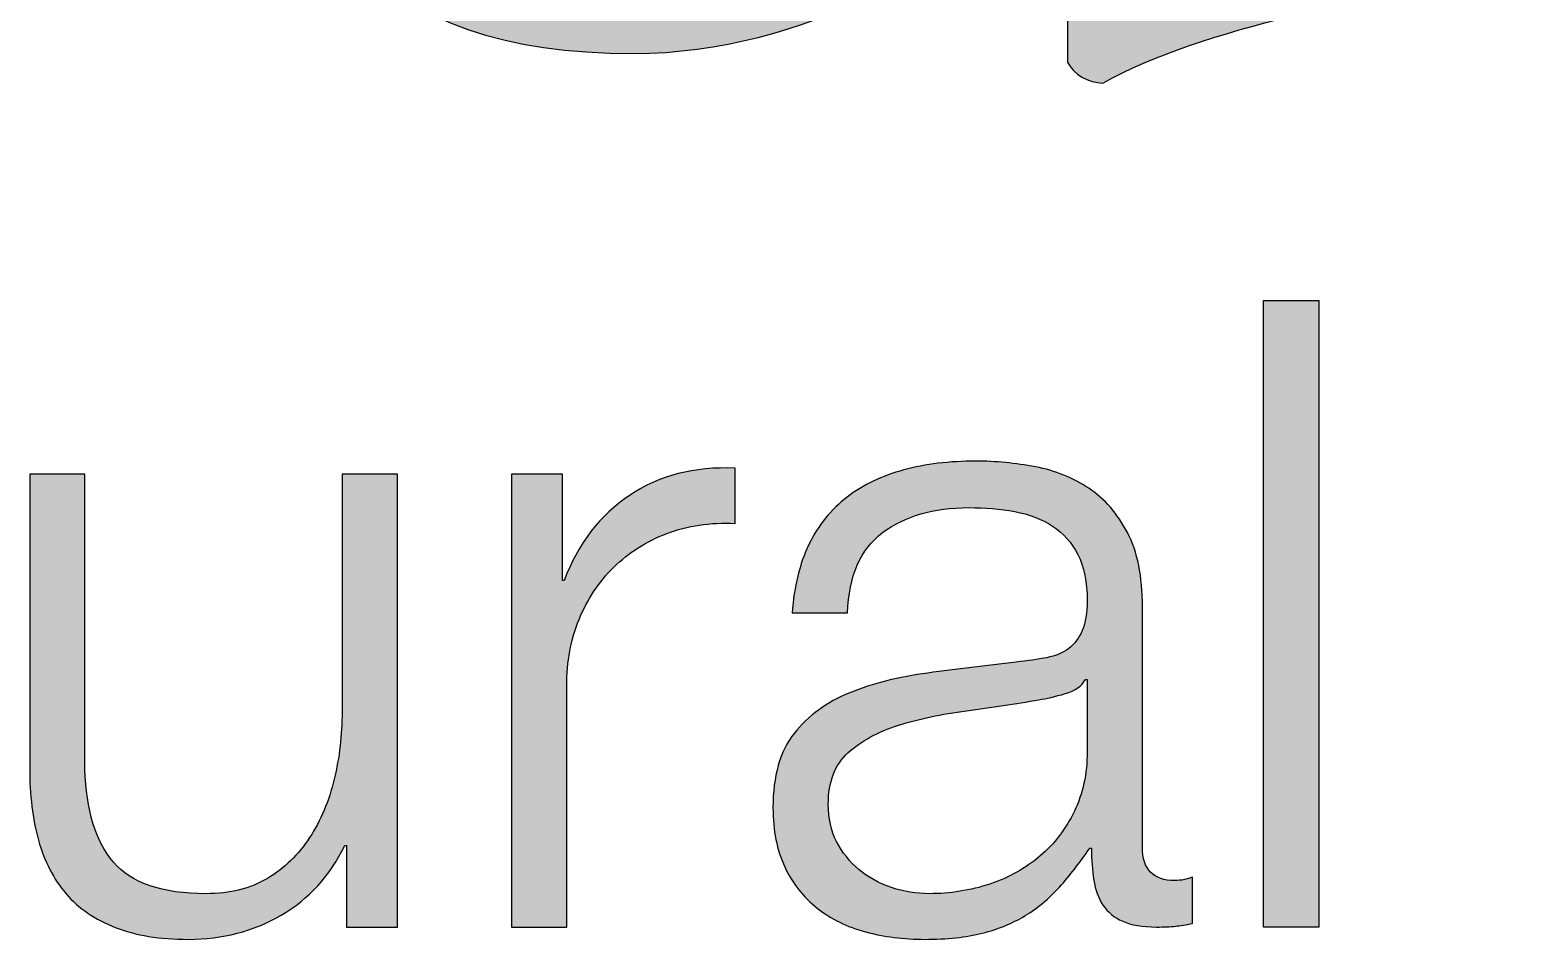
# Paper-space layout 'A0mask (portrait)' of a CAD drawing. Extents: x 0 to 810, y 0 to 1153.
# Drawn here: x 670.98 to 680.47, y 80.3 to 86.11 of the extents above; entities that cross this region are included whole.
import ezdxf
from ezdxf.enums import TextEntityAlignment as Align

# ---------------------------------------------------------------- set-up
doc = ezdxf.new("R2010")
doc.units = 0
doc.layers.get('0').update_dxf_attribs({"linetype": 'CONTINUOUS'})
doc.layers.get('Defpoints').update_dxf_attribs({"linetype": 'CONTINUOUS'})
doc.layers.add('JPP_Mask', color=7, linetype='CONTINUOUS')
doc.styles.add('JPP', font='arial.ttf')

# ---------------------------------------------------------------- blocks, each defined once
blk = doc.blocks.new('A0mask (portrait)')
at = {"true_color": 0x0081c6}
h = blk.add_hatch(color=142, dxfattribs=at)
edge = h.paths.add_edge_path()
edge.add_spline(control_points=[(673.9523, 89.0032), (673.9523, 89.0032), (673.9523, 89.7917), (673.9523, 90.5802)], knot_values=[27.5, 27.5, 27.5, 27.5, 28, 28, 28, 28], degree=3, periodic=0)
edge.add_spline(control_points=[(673.9523, 90.5802), (673.9523, 91.3688), (673.9523, 92.1573), (673.9523, 92.1573), (673.9523, 93.083), (673.9714, 93.4793), (674.0091, 93.8006)], knot_values=[26, 26, 26, 26, 26.5, 26.5, 26.5, 27.5, 27.5, 27.5, 27.5], degree=3, periodic=0)
edge.add_spline(control_points=[(674.0091, 93.8006), (673.9903, 93.8756), (673.9335, 93.9138), (673.8203, 93.9331)], knot_values=[25, 25, 25, 25, 26, 26, 26, 26], degree=3, periodic=0)
edge.add_spline(control_points=[(673.8203, 93.9331), (673.4044, 93.7815), (672.6682, 93.6116), (671.799, 93.5925)], knot_values=[24, 24, 24, 24, 25, 25, 25, 25], degree=3, periodic=0)
edge.add_spline(control_points=[(671.799, 93.5925), (671.667, 93.5361), (671.6479, 93.2712), (671.7615, 93.1771)], knot_values=[23, 23, 23, 23, 24, 24, 24, 24], degree=3, periodic=0)
edge.add_spline(control_points=[(671.7615, 93.1771), (671.7615, 93.1771), (671.988, 93.083), (671.988, 93.083), (672.5548, 92.8371), (672.5548, 92.6674), (672.5548, 91.4774)], knot_values=[21, 21, 21, 21, 22, 22, 22, 23, 23, 23, 23], degree=3, periodic=0)
edge.add_spline(control_points=[(672.5548, 91.4774), (672.5548, 91.4774), (672.5548, 88.3233), (672.5548, 88.3233), (672.5548, 86.7937), (673.1782, 85.9627), (674.8397, 85.9627)], knot_values=[19, 19, 19, 19, 20, 20, 20, 21, 21, 21, 21], degree=3, periodic=0)
edge.add_spline(control_points=[(674.8397, 85.9627), (675.9547, 85.9627), (676.8793, 86.5864), (677.4463, 86.9448)], knot_values=[18, 18, 18, 18, 19, 19, 19, 19], degree=3, periodic=0)
edge.add_spline(control_points=[(677.4463, 86.9448), (677.5597, 86.9448), (677.616, 86.8502), (677.616, 86.6805)], knot_values=[17, 17, 17, 17, 18, 18, 18, 18], degree=3, periodic=0)
edge.add_spline(control_points=[(677.616, 86.6805), (677.616, 86.6805), (677.616, 85.906), (677.616, 85.906), (677.6544, 85.8309), (677.7485, 85.7735), (677.843, 85.7735)], knot_values=[15, 15, 15, 15, 16, 16, 16, 17, 17, 17, 17], degree=3, periodic=0)
edge.add_spline(control_points=[(677.843, 85.7735), (678.4848, 86.1331), (679.5803, 86.3214), (680.3169, 86.4725)], knot_values=[14, 14, 14, 14, 15, 15, 15, 15], degree=3, periodic=0)
edge.add_spline(control_points=[(680.3169, 86.4725), (680.468, 86.548), (680.449, 86.9257), (680.3361, 87.0204)], knot_values=[13, 13, 13, 13, 14, 14, 14, 14], degree=3, periodic=0)
edge.add_spline(control_points=[(680.3361, 87.0204), (680.0715, 86.9639), (679.8259, 86.9257), (679.5993, 86.9257)], knot_values=[12, 12, 12, 12, 13, 13, 13, 13], degree=3, periodic=0)
edge.add_spline(control_points=[(679.5993, 86.9257), (679.0705, 86.9257), (679.014, 87.4922), (679.014, 88.9846)], knot_values=[11, 11, 11, 11, 12, 12, 12, 12], degree=3, periodic=0)
edge.add_spline(control_points=[(679.014, 88.9846), (679.014, 88.9846), (679.014, 92.1573), (679.014, 92.1573), (679.014, 92.8563), (679.0328, 93.4409), (679.0705, 93.8006)], knot_values=[9, 9, 9, 9, 10, 10, 10, 11, 11, 11, 11], degree=3, periodic=0)
edge.add_spline(control_points=[(679.0705, 93.8006), (679.0515, 93.8756), (678.9947, 93.9138), (678.9003, 93.9331)], knot_values=[8, 8, 8, 8, 9, 9, 9, 9], degree=3, periodic=0)
edge.add_spline(control_points=[(678.9003, 93.9331), (678.4848, 93.7441), (677.4463, 93.6116), (676.6903, 93.5925)], knot_values=[7, 7, 7, 7, 8, 8, 8, 8], degree=3, periodic=0)
edge.add_spline(control_points=[(676.6903, 93.5925), (676.5396, 93.5175), (676.5396, 93.2527), (676.6721, 93.1771)], knot_values=[6, 6, 6, 6, 7, 7, 7, 7], degree=3, periodic=0)
edge.add_spline(control_points=[(676.6721, 93.1771), (676.6721, 93.1771), (676.9173, 93.083), (676.9173, 93.083), (677.4842, 92.8563), (677.616, 92.8185), (677.616, 91.5907)], knot_values=[4, 4, 4, 4, 5, 5, 5, 6, 6, 6, 6], degree=3, periodic=0)
edge.add_spline(control_points=[(677.616, 91.5907), (677.616, 91.5907), (677.616, 88.4934), (677.616, 88.4934), (677.616, 87.9078), (677.4842, 87.6248), (677.2386, 87.3981)], knot_values=[2, 2, 2, 2, 3, 3, 3, 4, 4, 4, 4], degree=3, periodic=0)
edge.add_spline(control_points=[(677.2386, 87.3981), (676.8232, 87.039), (676.219, 86.8316), (675.7089, 86.8316)], knot_values=[1, 1, 1, 1, 2, 2, 2, 2], degree=3, periodic=0)
edge.add_spline(control_points=[(675.7089, 86.8316), (674.2735, 86.8316), (673.9523, 87.7008), (673.9523, 89.0032)], knot_values=[0, 0, 0, 0, 1, 1, 1, 1], degree=3, periodic=0)
at = {"true_color": 0x004a91}
blk.add_hatch(color=154, dxfattribs=at).paths.add_polyline_path([(679.2239, 84.3817), (678.8702, 84.3817), (678.8702, 80.3739), (679.2239, 80.3739)])
h = blk.add_hatch(color=154, dxfattribs=at)
edge = h.paths.add_edge_path()
edge.add_spline(control_points=[(678.0957, 80.8845), (678.0957, 80.8845), (678.0957, 82.4227), (678.0957, 82.4227), (678.0957, 82.6171), (678.0636, 82.7753), (678.0002, 82.8971)], knot_values=[6, 6, 6, 6, 7, 7, 7, 8, 8, 8, 8], degree=3, periodic=0)
edge.add_spline(control_points=[(678.0002, 82.8971), (677.9364, 83.0185), (677.8542, 83.113), (677.7533, 83.1805)], knot_values=[5, 5, 5, 5, 6, 6, 6, 6], degree=3, periodic=0)
edge.add_spline(control_points=[(677.7533, 83.1805), (677.6523, 83.2477), (677.538, 83.2937), (677.4108, 83.318), (677.2836, 83.3422), (677.1564, 83.3545), (677.0292, 83.3545)], knot_values=[3, 3, 3, 3, 4, 4, 4, 5, 5, 5, 5], degree=3, periodic=0)
edge.add_spline(control_points=[(677.0292, 83.3545), (676.8607, 83.3545), (676.7072, 83.3357), (676.5687, 83.2982)], knot_values=[2, 2, 2, 2, 3, 3, 3, 3], degree=3, periodic=0)
edge.add_spline(control_points=[(676.5687, 83.2982), (676.4303, 83.261), (676.3095, 83.203), (676.2069, 83.1242)], knot_values=[1, 1, 1, 1, 2, 2, 2, 2], degree=3, periodic=0)
edge.add_spline(control_points=[(676.2069, 83.1242), (676.1039, 83.0458), (676.0224, 82.9448), (675.9627, 82.8214)], knot_values=[0, 0, 0, 0, 1, 1, 1, 1], degree=3, periodic=0)
edge.add_spline(control_points=[(675.9627, 82.8214), (675.9026, 82.6976), (675.8672, 82.5519), (675.8559, 82.3834)], knot_values=[41, 41, 41, 41, 42, 42, 42, 42], degree=3, periodic=0)
edge.add_spline(control_points=[(675.8559, 82.3834), (675.8559, 82.3834), (676.2096, 82.3834), (676.2096, 82.3834), (676.2171, 82.6191), (676.2918, 82.7903), (676.434, 82.8971)], knot_values=[39, 39, 39, 39, 40, 40, 40, 41, 41, 41, 41], degree=3, periodic=0)
edge.add_spline(control_points=[(676.434, 82.8971), (676.5762, 83.0035), (676.7597, 83.057), (676.9842, 83.057)], knot_values=[38, 38, 38, 38, 39, 39, 39, 39], degree=3, periodic=0)
edge.add_spline(control_points=[(676.9842, 83.057), (677.0889, 83.057), (677.1871, 83.0485), (677.2788, 83.0318)], knot_values=[37, 37, 37, 37, 38, 38, 38, 38], degree=3, periodic=0)
edge.add_spline(control_points=[(677.2788, 83.0318), (677.3706, 83.0148), (677.4511, 82.9841), (677.5203, 82.939), (677.5895, 82.894), (677.6438, 82.8333), (677.683, 82.7566), (677.7222, 82.6798), (677.742, 82.5816), (677.742, 82.4619)], knot_values=[34, 34, 34, 34, 35, 35, 35, 36, 36, 36, 37, 37, 37, 37], degree=3, periodic=0)
edge.add_spline(control_points=[(677.742, 82.4619), (677.742, 82.3834), (677.7318, 82.3197), (677.711, 82.2712)], knot_values=[33, 33, 33, 33, 34, 34, 34, 34], degree=3, periodic=0)
edge.add_spline(control_points=[(677.711, 82.2712), (677.6905, 82.2225), (677.6615, 82.1843), (677.624, 82.156)], knot_values=[32, 32, 32, 32, 33, 33, 33, 33], degree=3, periodic=0)
edge.add_spline(control_points=[(677.624, 82.156), (677.5868, 82.128), (677.5398, 82.1082), (677.4838, 82.0969)], knot_values=[31, 31, 31, 31, 32, 32, 32, 32], degree=3, periodic=0)
edge.add_spline(control_points=[(677.4838, 82.0969), (677.4275, 82.086), (677.3621, 82.0765), (677.2874, 82.069)], knot_values=[30, 30, 30, 30, 31, 31, 31, 31], degree=3, periodic=0)
edge.add_spline(control_points=[(677.2874, 82.069), (677.0964, 82.0465), (676.9084, 82.0233), (676.7232, 81.9987)], knot_values=[29, 29, 29, 29, 30, 30, 30, 30], degree=3, periodic=0)
edge.add_spline(control_points=[(676.7232, 81.9987), (676.538, 81.9745), (676.3713, 81.9322), (676.2236, 81.8725)], knot_values=[28, 28, 28, 28, 29, 29, 29, 29], degree=3, periodic=0)
edge.add_spline(control_points=[(676.2236, 81.8725), (676.0756, 81.8125), (675.9569, 81.7255), (675.8672, 81.6116)], knot_values=[27, 27, 27, 27, 28, 28, 28, 28], degree=3, periodic=0)
edge.add_spline(control_points=[(675.8672, 81.6116), (675.7775, 81.4974), (675.7325, 81.3394), (675.7325, 81.1372)], knot_values=[26, 26, 26, 26, 27, 27, 27, 27], degree=3, periodic=0)
edge.add_spline(control_points=[(675.7325, 81.1372), (675.7325, 80.9912), (675.7577, 80.865), (675.8082, 80.7583), (675.8586, 80.6515), (675.9279, 80.5639), (676.0159, 80.4946)], knot_values=[24, 24, 24, 24, 25, 25, 25, 26, 26, 26, 26], degree=3, periodic=0)
edge.add_spline(control_points=[(676.0159, 80.4946), (676.1039, 80.425), (676.2069, 80.3746), (676.3245, 80.3429)], knot_values=[23, 23, 23, 23, 24, 24, 24, 24], degree=3, periodic=0)
edge.add_spline(control_points=[(676.3245, 80.3429), (676.4425, 80.3111), (676.5687, 80.2951), (676.7035, 80.2951)], knot_values=[22, 22, 22, 22, 23, 23, 23, 23], degree=3, periodic=0)
edge.add_spline(control_points=[(676.7035, 80.2951), (676.8457, 80.2951), (676.9681, 80.3084), (677.0711, 80.3347)], knot_values=[21, 21, 21, 21, 22, 22, 22, 22], degree=3, periodic=0)
edge.add_spline(control_points=[(677.0711, 80.3347), (677.1741, 80.3606), (677.2659, 80.3981), (677.3464, 80.4469)], knot_values=[20, 20, 20, 20, 21, 21, 21, 21], degree=3, periodic=0)
edge.add_spline(control_points=[(677.3464, 80.4469), (677.4265, 80.4953), (677.4995, 80.5564), (677.5653, 80.6293)], knot_values=[19, 19, 19, 19, 20, 20, 20, 20], degree=3, periodic=0)
edge.add_spline(control_points=[(677.5653, 80.6293), (677.6305, 80.7023), (677.6953, 80.7856), (677.7587, 80.879)], knot_values=[18, 18, 18, 18, 19, 19, 19, 19], degree=3, periodic=0)
edge.add_spline(control_points=[(677.7587, 80.879), (677.7587, 80.879), (677.77, 80.879), (677.77, 80.879)], knot_values=[17.00001, 17.00001, 17.00001, 17.00001, 18, 18, 18, 18], degree=3, periodic=0)
edge.add_spline(control_points=[(677.77, 80.879), (677.77, 80.804), (677.7747, 80.7358), (677.784, 80.674)], knot_values=[16, 16, 16, 16, 17, 17, 17, 17], degree=3, periodic=0)
edge.add_spline(control_points=[(677.784, 80.674), (677.7935, 80.6123), (677.8129, 80.5591), (677.843, 80.5141)], knot_values=[15, 15, 15, 15, 16, 16, 16, 16], degree=3, periodic=0)
edge.add_spline(control_points=[(677.843, 80.5141), (677.873, 80.4694), (677.9149, 80.4346), (677.9695, 80.4104)], knot_values=[14, 14, 14, 14, 15, 15, 15, 15], degree=3, periodic=0)
edge.add_spline(control_points=[(677.9695, 80.4104), (678.0234, 80.3858), (678.0957, 80.3739), (678.1854, 80.3739)], knot_values=[13, 13, 13, 13, 14, 14, 14, 14], degree=3, periodic=0)
edge.add_spline(control_points=[(678.1854, 80.3739), (678.2342, 80.3739), (678.2744, 80.3756), (678.3061, 80.3793), (678.3378, 80.3831), (678.3743, 80.3886), (678.4156, 80.3964)], knot_values=[11, 11, 11, 11, 12, 12, 12, 13, 13, 13, 13], degree=3, periodic=0)
edge.add_spline(control_points=[(678.4156, 80.3964), (678.4156, 80.3964), (678.4156, 80.6938), (678.4156, 80.6938), (678.3818, 80.6788), (678.3443, 80.6713), (678.3034, 80.6713)], knot_values=[9, 9, 9, 9, 10, 10, 10, 11, 11, 11, 11], degree=3, periodic=0)
edge.add_spline(control_points=[(678.3034, 80.6713), (678.1649, 80.6713), (678.0957, 80.7422), (678.0957, 80.8845)], knot_values=[8, 8, 8, 8, 9, 9, 9, 9], degree=3, periodic=0)
edge = h.paths.add_edge_path(flags=16)
edge.add_spline(control_points=[(677.7307, 81.9568), (677.7308, 81.9568), (677.742, 81.9568), (677.742, 81.9568), (677.742, 81.9568), (677.742, 81.4963), (677.742, 81.4963), (677.742, 81.3541), (677.7147, 81.2269), (677.6605, 81.1147), (677.6063, 81.0025), (677.5333, 80.907), (677.4415, 80.8285)], knot_values=[12, 12, 12, 12, 12.99998, 12.99998, 12.99998, 13.99998, 13.99998, 13.99998, 14.99998, 14.99998, 14.99998, 15.99998, 15.99998, 15.99998, 15.99998], degree=3, periodic=0)
edge.add_spline(control_points=[(677.4415, 80.8285), (677.3498, 80.7497), (677.2423, 80.6901), (677.1189, 80.6488), (676.9954, 80.6075), (676.8662, 80.5871), (676.7314, 80.5871)], knot_values=[10, 10, 10, 10, 11, 11, 11, 12, 12, 12, 12], degree=3, periodic=0)
edge.add_spline(control_points=[(676.7314, 80.5871), (676.6492, 80.5871), (676.5687, 80.6), (676.4903, 80.6263)], knot_values=[9, 9, 9, 9, 10, 10, 10, 10], degree=3, periodic=0)
edge.add_spline(control_points=[(676.4903, 80.6263), (676.4115, 80.6525), (676.3423, 80.6911), (676.2826, 80.7416)], knot_values=[8, 8, 8, 8, 9, 9, 9, 9], degree=3, periodic=0)
edge.add_spline(control_points=[(676.2826, 80.7416), (676.2226, 80.792), (676.1748, 80.8517), (676.1393, 80.921), (676.1039, 80.9902), (676.0861, 81.07), (676.0861, 81.1597)], knot_values=[6, 6, 6, 6, 7, 7, 7, 8, 8, 8, 8], degree=3, periodic=0)
edge.add_spline(control_points=[(676.0861, 81.1597), (676.0861, 81.3019), (676.1281, 81.4114), (676.2123, 81.4881)], knot_values=[5, 5, 5, 5, 6, 6, 6, 6], degree=3, periodic=0)
edge.add_spline(control_points=[(676.2123, 81.4881), (676.2966, 81.5645), (676.404, 81.6235), (676.535, 81.6648), (676.6659, 81.7061), (676.8109, 81.7368), (676.9702, 81.7576)], knot_values=[3, 3, 3, 3, 4, 4, 4, 5, 5, 5, 5], degree=3, periodic=0)
edge.add_spline(control_points=[(676.9702, 81.7576), (677.1291, 81.7781), (677.2836, 81.8016), (677.4333, 81.8275)], knot_values=[2, 2, 2, 2, 3, 3, 3, 3], degree=3, periodic=0)
edge.add_spline(control_points=[(677.4333, 81.8275), (677.4818, 81.835), (677.538, 81.8483), (677.6015, 81.8671)], knot_values=[1, 1, 1, 1, 2, 2, 2, 2], degree=3, periodic=0)
edge.add_spline(control_points=[(677.6015, 81.8671), (677.6653, 81.8855), (677.7082, 81.9155), (677.7307, 81.9568)], knot_values=[0, 0, 0, 0, 1, 1, 1, 1], degree=3, periodic=0)
h = blk.add_hatch(color=154, dxfattribs=at)
edge = h.paths.add_edge_path()
edge.add_spline(control_points=[(671.3318, 81.3841), (671.3318, 81.3841), (671.3318, 83.2702), (671.3318, 83.2702), (671.3318, 83.2702), (671.2434, 83.2702), (671.1549, 83.2702)], knot_values=[9.5, 9.5, 9.5, 9.5, 10.5, 10.5, 10.5, 11, 11, 11, 11], degree=3, periodic=0)
edge.add_spline(control_points=[(671.1549, 83.2702), (671.0665, 83.2702), (670.9781, 83.2702), (670.9781, 83.2702), (670.9781, 83.2702), (670.9781, 82.8001), (670.9781, 82.3301)], knot_values=[8.5, 8.5, 8.5, 8.5, 9, 9, 9, 9.5, 9.5, 9.5, 9.5], degree=3, periodic=0)
edge.add_spline(control_points=[(670.9781, 82.3301), (670.9781, 81.86), (670.9781, 81.3899), (670.9781, 81.3899), (670.9781, 81.2177), (670.9968, 81.0642), (671.0342, 80.9295), (671.0716, 80.7948), (671.1306, 80.6805), (671.211, 80.5871)], knot_values=[6, 6, 6, 6, 6.5, 6.5, 6.5, 7.5, 7.5, 7.5, 8.5, 8.5, 8.5, 8.5], degree=3, periodic=0)
edge.add_spline(control_points=[(671.211, 80.5871), (671.2914, 80.4936), (671.3963, 80.4216), (671.5254, 80.3712)], knot_values=[5, 5, 5, 5, 6, 6, 6, 6], degree=3, periodic=0)
edge.add_spline(control_points=[(671.5254, 80.3712), (671.6545, 80.3203), (671.8107, 80.2951), (671.9941, 80.2951)], knot_values=[4, 4, 4, 4, 5, 5, 5, 5], degree=3, periodic=0)
edge.add_spline(control_points=[(671.9941, 80.2951), (672.2111, 80.2951), (672.4085, 80.3466), (672.5863, 80.4496)], knot_values=[3, 3, 3, 3, 4, 4, 4, 4], degree=3, periodic=0)
edge.add_spline(control_points=[(672.5863, 80.4496), (672.764, 80.5526), (672.8997, 80.7013), (672.9933, 80.8957)], knot_values=[2, 2, 2, 2, 3, 3, 3, 3], degree=3, periodic=0)
edge.add_spline(control_points=[(672.9933, 80.8957), (672.9933, 80.8957), (673.0045, 80.8957), (673.0045, 80.8957)], knot_values=[1.00001, 1.00001, 1.00001, 1.00001, 2, 2, 2, 2], degree=3, periodic=0)
edge.add_spline(control_points=[(673.0045, 80.8957), (673.0045, 80.8957), (673.0045, 80.7653), (673.0045, 80.6348)], knot_values=[0.5, 0.5, 0.5, 0.5, 1, 1, 1, 1], degree=3, periodic=0)
edge.add_spline(control_points=[(673.0045, 80.6348), (673.0045, 80.5043), (673.0045, 80.3739), (673.0045, 80.3739), (673.0045, 80.3739), (673.0249, 80.3739), (673.0554, 80.3739)], knot_values=[20.749965, 20.749965, 20.749965, 20.749965, 21.249965, 21.249965, 21.249965, 21.5, 21.5, 21.5, 21.5], degree=3, periodic=0)
edge.add_spline(control_points=[(673.0554, 80.3739), (673.0859, 80.3739), (673.1266, 80.3739), (673.1673, 80.3739)], knot_values=[20.49997, 20.49997, 20.49997, 20.49997, 20.749965, 20.749965, 20.749965, 20.749965], degree=3, periodic=0)
edge.add_spline(control_points=[(673.1673, 80.3739), (673.1877, 80.3739), (673.208, 80.3739), (673.2271, 80.3739)], knot_values=[20.374972, 20.374972, 20.374972, 20.374972, 20.49997, 20.49997, 20.49997, 20.49997], degree=3, periodic=0)
edge.add_spline(control_points=[(673.2271, 80.3739), (673.2462, 80.3739), (673.264, 80.3739), (673.2792, 80.3739)], knot_values=[20.249975, 20.249975, 20.249975, 20.249975, 20.374972, 20.374972, 20.374972, 20.374972], degree=3, periodic=0)
edge.add_spline(control_points=[(673.2792, 80.3739), (673.2868, 80.3739), (673.2938, 80.3739), (673.3, 80.3739)], knot_values=[20.187476, 20.187476, 20.187476, 20.187476, 20.249975, 20.249975, 20.249975, 20.249975], degree=3, periodic=0)
edge.add_spline(control_points=[(673.3, 80.3739), (673.3062, 80.3739), (673.3116, 80.3739), (673.3161, 80.3739)], knot_values=[20.124977, 20.124977, 20.124977, 20.124977, 20.187476, 20.187476, 20.187476, 20.187476], degree=3, periodic=0)
edge.add_spline(control_points=[(673.322, 80.3739), (673.3238, 80.3739), (673.3252, 80.3739), (673.3264, 80.3739)], knot_values=[20.062479, 20.062479, 20.062479, 20.062479, 20.093728, 20.093728, 20.093728, 20.093728], degree=3, periodic=0)
edge.add_spline(control_points=[(673.3301, 80.3739), (673.3301, 80.3739), (673.3301, 80.3739), (673.3301, 80.3739), (673.3301, 80.3739), (673.3301, 80.3739), (673.3301, 80.3739)], knot_values=[19.99998, 19.99998, 19.99998, 19.99998, 20.001425, 20.001425, 20.001425, 20.001445, 20.001445, 20.001445, 20.001445], degree=3, periodic=0)
edge.add_spline(control_points=[(673.3301, 80.3739), (673.3301, 80.3739), (673.3301, 81.098), (673.3301, 81.8221)], knot_values=[19.49999, 19.49999, 19.49999, 19.49999, 19.99998, 19.99998, 19.99998, 19.99998], degree=3, periodic=0)
edge.add_spline(control_points=[(673.3301, 81.8221), (673.3301, 82.5462), (673.3301, 83.2702), (673.3301, 83.2702), (673.3301, 83.2702), (673.3301, 83.2702), (673.3301, 83.2702)], knot_values=[18.999023, 18.999023, 18.999023, 18.999023, 19.499013, 19.499013, 19.499013, 19.49999, 19.49999, 19.49999, 19.49999], degree=3, periodic=0)
edge.add_spline(control_points=[(673.3261, 83.2702), (673.3248, 83.2702), (673.3232, 83.2702), (673.3213, 83.2702)], knot_values=[18.906252, 18.906252, 18.906252, 18.906252, 18.937501, 18.937501, 18.937501, 18.937501], degree=3, periodic=0)
edge.add_spline(control_points=[(673.3149, 83.2702), (673.3101, 83.2702), (673.3042, 83.2702), (673.2974, 83.2702)], knot_values=[18.812504, 18.812504, 18.812504, 18.812504, 18.875002, 18.875002, 18.875002, 18.875002], degree=3, periodic=0)
edge.add_spline(control_points=[(673.2974, 83.2702), (673.2907, 83.2702), (673.2831, 83.2702), (673.2748, 83.2702)], knot_values=[18.750005, 18.750005, 18.750005, 18.750005, 18.812504, 18.812504, 18.812504, 18.812504], degree=3, periodic=0)
edge.add_spline(control_points=[(673.2748, 83.2702), (673.2583, 83.2702), (673.2389, 83.2702), (673.2182, 83.2702)], knot_values=[18.625007, 18.625007, 18.625007, 18.625007, 18.750005, 18.750005, 18.750005, 18.750005], degree=3, periodic=0)
edge.add_spline(control_points=[(673.2182, 83.2702), (673.1975, 83.2702), (673.1754, 83.2702), (673.1533, 83.2702)], knot_values=[18.50001, 18.50001, 18.50001, 18.50001, 18.625007, 18.625007, 18.625007, 18.625007], degree=3, periodic=0)
edge.add_spline(control_points=[(673.1533, 83.2702), (673.1091, 83.2702), (673.0649, 83.2702), (673.0317, 83.2702)], knot_values=[18.250015, 18.250015, 18.250015, 18.250015, 18.50001, 18.50001, 18.50001, 18.50001], degree=3, periodic=0)
edge.add_spline(control_points=[(673.0317, 83.2702), (672.9986, 83.2702), (672.9765, 83.2702), (672.9765, 83.2702), (672.9765, 83.2702), (672.9765, 83.2702), (672.9765, 83.2702)], knot_values=[17.999532, 17.999532, 17.999532, 17.999532, 18.249547, 18.249547, 18.249547, 18.250015, 18.250015, 18.250015, 18.250015], degree=3, periodic=0)
edge.add_spline(control_points=[(672.9765, 83.2659), (672.9765, 83.2644), (672.9765, 83.2626), (672.9765, 83.2605)], knot_values=[17.953146, 17.953146, 17.953146, 17.953146, 17.968771, 17.968771, 17.968771, 17.968771], degree=3, periodic=0)
edge.add_spline(control_points=[(672.9765, 83.2605), (672.9765, 83.2584), (672.9765, 83.2559), (672.9765, 83.2531)], knot_values=[17.937521, 17.937521, 17.937521, 17.937521, 17.953146, 17.953146, 17.953146, 17.953146], degree=3, periodic=0)
edge.add_spline(control_points=[(672.9765, 83.2531), (672.9765, 83.2476), (672.9765, 83.2407), (672.9765, 83.2326)], knot_values=[17.906272, 17.906272, 17.906272, 17.906272, 17.937521, 17.937521, 17.937521, 17.937521], degree=3, periodic=0)
edge.add_spline(control_points=[(672.9765, 83.2326), (672.9765, 83.2245), (672.9765, 83.2153), (672.9765, 83.2049)], knot_values=[17.875022, 17.875022, 17.875022, 17.875022, 17.906272, 17.906272, 17.906272, 17.906272], degree=3, periodic=0)
edge.add_spline(control_points=[(672.9765, 83.2049), (672.9765, 83.1841), (672.9765, 83.1588), (672.9765, 83.1299)], knot_values=[17.812524, 17.812524, 17.812524, 17.812524, 17.875022, 17.875022, 17.875022, 17.875022], degree=3, periodic=0)
edge.add_spline(control_points=[(672.9765, 83.1299), (672.9765, 83.1009), (672.9765, 83.0682), (672.9765, 83.0326)], knot_values=[17.750025, 17.750025, 17.750025, 17.750025, 17.812524, 17.812524, 17.812524, 17.812524], degree=3, periodic=0)
edge.add_spline(control_points=[(672.9765, 83.0326), (672.9765, 82.9613), (672.9765, 82.8781), (672.9765, 82.789)], knot_values=[17.625028, 17.625028, 17.625028, 17.625028, 17.750025, 17.750025, 17.750025, 17.750025], degree=3, periodic=0)
edge.add_spline(control_points=[(672.9765, 82.789), (672.9765, 82.6998), (672.9765, 82.6048), (672.9765, 82.5097)], knot_values=[17.50003, 17.50003, 17.50003, 17.50003, 17.625028, 17.625028, 17.625028, 17.625028], degree=3, periodic=0)
edge.add_spline(control_points=[(672.9765, 82.5097), (672.9765, 82.3196), (672.9765, 82.1294), (672.9765, 81.9868)], knot_values=[17.250035, 17.250035, 17.250035, 17.250035, 17.50003, 17.50003, 17.50003, 17.50003], degree=3, periodic=0)
edge.add_spline(control_points=[(672.9765, 81.9868), (672.9765, 81.8442), (672.9765, 81.7491), (672.9765, 81.7491), (672.9765, 81.6031), (672.9596, 81.4598), (672.9259, 81.3197), (672.8922, 81.1795), (672.8398, 81.055), (672.7688, 80.9462)], knot_values=[15, 15, 15, 15, 15.250035, 15.250035, 15.250035, 16.250035, 16.250035, 16.250035, 17.250035, 17.250035, 17.250035, 17.250035], degree=3, periodic=0)
edge.add_spline(control_points=[(672.7688, 80.9462), (672.6977, 80.8377), (672.6078, 80.7508), (672.4993, 80.6853)], knot_values=[14, 14, 14, 14, 15, 15, 15, 15], degree=3, periodic=0)
edge.add_spline(control_points=[(672.4993, 80.6853), (672.3907, 80.6198), (672.2598, 80.5871), (672.1064, 80.5871)], knot_values=[13, 13, 13, 13, 14, 14, 14, 14], degree=3, periodic=0)
edge.add_spline(control_points=[(672.1064, 80.5871), (671.8257, 80.5871), (671.6282, 80.6546), (671.5142, 80.7893)], knot_values=[12, 12, 12, 12, 13, 13, 13, 13], degree=3, periodic=0)
edge.add_spline(control_points=[(671.5142, 80.7893), (671.4, 80.924), (671.3392, 81.1222), (671.3318, 81.3841)], knot_values=[11, 11, 11, 11, 12, 12, 12, 12], degree=3, periodic=0)
h = blk.add_hatch(color=154, dxfattribs=at)
edge = h.paths.add_edge_path()
edge.add_spline(control_points=[(674.492, 82.3411), (674.5444, 82.4704), (674.6183, 82.5816), (674.7137, 82.6754)], knot_values=[7, 7, 7, 7, 8, 8, 8, 8], degree=3, periodic=0)
edge.add_spline(control_points=[(674.7137, 82.6754), (674.8092, 82.7688), (674.9223, 82.8408), (675.0533, 82.8913), (675.1843, 82.9418), (675.3303, 82.9633), (675.4913, 82.9561)], knot_values=[5, 5, 5, 5, 6, 6, 6, 7, 7, 7, 7], degree=3, periodic=0)
edge.add_spline(control_points=[(675.4913, 82.9561), (675.4913, 82.9561), (675.4913, 83.3094), (675.4913, 83.3094), (675.2292, 83.3207), (675.0037, 83.2627), (674.8147, 83.1355), (674.6258, 83.0083), (674.4864, 82.8268), (674.3966, 82.5912)], knot_values=[2, 2, 2, 2, 3, 3, 3, 4, 4, 4, 5, 5, 5, 5], degree=3, periodic=0)
edge.add_spline(control_points=[(674.3966, 82.5912), (674.3966, 82.5912), (674.3853, 82.5912), (674.3853, 82.5912)], knot_values=[1.00001, 1.00001, 1.00001, 1.00001, 2, 2, 2, 2], degree=3, periodic=0)
edge.add_spline(control_points=[(674.3853, 82.5912), (674.3853, 82.5912), (674.3853, 82.7609), (674.3853, 82.9307)], knot_values=[0.5, 0.5, 0.5, 0.5, 1, 1, 1, 1], degree=3, periodic=0)
edge.add_spline(control_points=[(674.3853, 82.9307), (674.3853, 83.1004), (674.3853, 83.2702), (674.3853, 83.2702), (674.3853, 83.2702), (674.365, 83.2702), (674.3345, 83.2702)], knot_values=[12.749965, 12.749965, 12.749965, 12.749965, 13.249965, 13.249965, 13.249965, 13.5, 13.5, 13.5, 13.5], degree=3, periodic=0)
edge.add_spline(control_points=[(674.3345, 83.2702), (674.3039, 83.2702), (674.2632, 83.2702), (674.2225, 83.2702)], knot_values=[12.49997, 12.49997, 12.49997, 12.49997, 12.749965, 12.749965, 12.749965, 12.749965], degree=3, periodic=0)
edge.add_spline(control_points=[(674.2225, 83.2702), (674.2022, 83.2702), (674.1819, 83.2702), (674.1628, 83.2702)], knot_values=[12.374973, 12.374973, 12.374973, 12.374973, 12.49997, 12.49997, 12.49997, 12.49997], degree=3, periodic=0)
edge.add_spline(control_points=[(674.1628, 83.2702), (674.1437, 83.2702), (674.1259, 83.2702), (674.1106, 83.2702)], knot_values=[12.249975, 12.249975, 12.249975, 12.249975, 12.374973, 12.374973, 12.374973, 12.374973], degree=3, periodic=0)
edge.add_spline(control_points=[(674.1106, 83.2702), (674.103, 83.2702), (674.096, 83.2702), (674.0898, 83.2702)], knot_values=[12.187476, 12.187476, 12.187476, 12.187476, 12.249975, 12.249975, 12.249975, 12.249975], degree=3, periodic=0)
edge.add_spline(control_points=[(674.0898, 83.2702), (674.0836, 83.2702), (674.0782, 83.2702), (674.0738, 83.2702)], knot_values=[12.124977, 12.124977, 12.124977, 12.124977, 12.187476, 12.187476, 12.187476, 12.187476], degree=3, periodic=0)
edge.add_spline(control_points=[(674.0678, 83.2702), (674.0661, 83.2702), (674.0646, 83.2702), (674.0634, 83.2702)], knot_values=[12.062479, 12.062479, 12.062479, 12.062479, 12.093728, 12.093728, 12.093728, 12.093728], degree=3, periodic=0)
edge.add_spline(control_points=[(674.0598, 83.2702), (674.0598, 83.2702), (674.0598, 83.2702), (674.0598, 83.2702), (674.0598, 83.2702), (674.0598, 83.2702), (674.0598, 83.2702)], knot_values=[11.99998, 11.99998, 11.99998, 11.99998, 12.001425, 12.001425, 12.001425, 12.001445, 12.001445, 12.001445, 12.001445], degree=3, periodic=0)
edge.add_spline(control_points=[(674.0598, 83.2702), (674.0598, 83.2702), (674.0598, 82.5461), (674.0598, 81.822)], knot_values=[11.49999, 11.49999, 11.49999, 11.49999, 11.99998, 11.99998, 11.99998, 11.99998], degree=3, periodic=0)
edge.add_spline(control_points=[(674.0598, 81.822), (674.0598, 81.0979), (674.0598, 80.3739), (674.0598, 80.3739), (674.0598, 80.3739), (674.0598, 80.3739), (674.0598, 80.3739)], knot_values=[10.999023, 10.999023, 10.999023, 10.999023, 11.499013, 11.499013, 11.499013, 11.49999, 11.49999, 11.49999, 11.49999], degree=3, periodic=0)
edge.add_spline(control_points=[(674.0638, 80.3739), (674.0651, 80.3739), (674.0666, 80.3739), (674.0685, 80.3739)], knot_values=[10.906252, 10.906252, 10.906252, 10.906252, 10.937501, 10.937501, 10.937501, 10.937501], degree=3, periodic=0)
edge.add_spline(control_points=[(674.075, 80.3739), (674.0798, 80.3739), (674.0857, 80.3739), (674.0924, 80.3739)], knot_values=[10.812504, 10.812504, 10.812504, 10.812504, 10.875002, 10.875002, 10.875002, 10.875002], degree=3, periodic=0)
edge.add_spline(control_points=[(674.0924, 80.3739), (674.0991, 80.3739), (674.1067, 80.3739), (674.115, 80.3739)], knot_values=[10.750005, 10.750005, 10.750005, 10.750005, 10.812504, 10.812504, 10.812504, 10.812504], degree=3, periodic=0)
edge.add_spline(control_points=[(674.115, 80.3739), (674.1316, 80.3739), (674.1509, 80.3739), (674.1717, 80.3739)], knot_values=[10.625008, 10.625008, 10.625008, 10.625008, 10.750005, 10.750005, 10.750005, 10.750005], degree=3, periodic=0)
edge.add_spline(control_points=[(674.1717, 80.3739), (674.1924, 80.3739), (674.2145, 80.3739), (674.2366, 80.3739)], knot_values=[10.50001, 10.50001, 10.50001, 10.50001, 10.625008, 10.625008, 10.625008, 10.625008], degree=3, periodic=0)
edge.add_spline(control_points=[(674.2366, 80.3739), (674.2808, 80.3739), (674.325, 80.3739), (674.3581, 80.3739)], knot_values=[10.250015, 10.250015, 10.250015, 10.250015, 10.50001, 10.50001, 10.50001, 10.50001], degree=3, periodic=0)
edge.add_spline(control_points=[(674.3581, 80.3739), (674.3913, 80.3739), (674.4134, 80.3739), (674.4134, 80.3739), (674.4134, 80.3739), (674.4134, 80.3739), (674.4134, 80.3739)], knot_values=[9.999532, 9.999532, 9.999532, 9.999532, 10.249547, 10.249547, 10.249547, 10.250015, 10.250015, 10.250015, 10.250015], degree=3, periodic=0)
edge.add_spline(control_points=[(674.4134, 80.3783), (674.4134, 80.3798), (674.4134, 80.3816), (674.4134, 80.3837)], knot_values=[9.953146, 9.953146, 9.953146, 9.953146, 9.968771, 9.968771, 9.968771, 9.968771], degree=3, periodic=0)
edge.add_spline(control_points=[(674.4134, 80.3837), (674.4134, 80.3859), (674.4134, 80.3884), (674.4134, 80.3912)], knot_values=[9.937521, 9.937521, 9.937521, 9.937521, 9.953146, 9.953146, 9.953146, 9.953146], degree=3, periodic=0)
edge.add_spline(control_points=[(674.4134, 80.3912), (674.4134, 80.3969), (674.4134, 80.4038), (674.4134, 80.412)], knot_values=[9.906272, 9.906272, 9.906272, 9.906272, 9.937521, 9.937521, 9.937521, 9.937521], degree=3, periodic=0)
edge.add_spline(control_points=[(674.4134, 80.412), (674.4134, 80.4202), (674.4134, 80.4296), (674.4134, 80.4402)], knot_values=[9.875022, 9.875022, 9.875022, 9.875022, 9.906272, 9.906272, 9.906272, 9.906272], degree=3, periodic=0)
edge.add_spline(control_points=[(674.4134, 80.4402), (674.4134, 80.4613), (674.4134, 80.4869), (674.4134, 80.5163)], knot_values=[9.812524, 9.812524, 9.812524, 9.812524, 9.875022, 9.875022, 9.875022, 9.875022], degree=3, periodic=0)
edge.add_spline(control_points=[(674.4134, 80.5163), (674.4134, 80.5457), (674.4134, 80.5789), (674.4134, 80.615)], knot_values=[9.750025, 9.750025, 9.750025, 9.750025, 9.812524, 9.812524, 9.812524, 9.812524], degree=3, periodic=0)
edge.add_spline(control_points=[(674.4134, 80.615), (674.4134, 80.6874), (674.4134, 80.7718), (674.4134, 80.8623)], knot_values=[9.625027, 9.625027, 9.625027, 9.625027, 9.750025, 9.750025, 9.750025, 9.750025], degree=3, periodic=0)
edge.add_spline(control_points=[(674.4134, 80.8623), (674.4134, 80.9527), (674.4134, 81.0492), (674.4134, 81.1456)], knot_values=[9.50003, 9.50003, 9.50003, 9.50003, 9.625027, 9.625027, 9.625027, 9.625027], degree=3, periodic=0)
edge.add_spline(control_points=[(674.4134, 81.1456), (674.4134, 81.3386), (674.4134, 81.5316), (674.4134, 81.6763)], knot_values=[9.250035, 9.250035, 9.250035, 9.250035, 9.50003, 9.50003, 9.50003, 9.50003], degree=3, periodic=0)
edge.add_spline(control_points=[(674.4134, 81.6763), (674.4134, 81.821), (674.4134, 81.9175), (674.4134, 81.9175), (674.4134, 82.071), (674.4396, 82.2122), (674.492, 82.3411)], knot_values=[8, 8, 8, 8, 8.250035, 8.250035, 8.250035, 9.250035, 9.250035, 9.250035, 9.250035], degree=3, periodic=0)
at = {"layer": 'Defpoints', "color": 154, "true_color": 0x004a91}
blk.add_lwpolyline([(679.2239, 84.3817), (679.2239, 80.3739), (678.8702, 80.3739), (678.8702, 84.3817), (679.2239, 84.3817)], dxfattribs=at)
at = {"layer": 'Defpoints', "color": 142, "true_color": 0x0081c6}
blk.add_open_spline([(673.9523, 89.0032), (673.9523, 87.7008), (674.2735, 86.8316), (675.7089, 86.8316), (676.219, 86.8316), (676.8232, 87.039), (677.2386, 87.3981), (677.4842, 87.6248), (677.616, 87.9078), (677.616, 88.4934), (677.616, 88.4934), (677.616, 91.5907), (677.616, 91.5907), (677.616, 92.8185), (677.4842, 92.8563), (676.9173, 93.083), (676.9173, 93.083), (676.6721, 93.1771), (676.6721, 93.1771), (676.5396, 93.2527), (676.5396, 93.5175), (676.6903, 93.5925), (677.4463, 93.6116), (678.4848, 93.7441), (678.9003, 93.9331), (678.9947, 93.9138), (679.0515, 93.8756), (679.0705, 93.8006), (679.0328, 93.4409), (679.014, 92.8563), (679.014, 92.1573), (679.014, 92.1573), (679.014, 88.9846), (679.014, 88.9846), (679.014, 87.4922), (679.0705, 86.9257), (679.5993, 86.9257), (679.8259, 86.9257), (680.0715, 86.9639), (680.3361, 87.0204), (680.449, 86.9257), (680.468, 86.548), (680.3169, 86.4725), (679.5803, 86.3214), (678.4848, 86.1331), (677.843, 85.7735), (677.7485, 85.7735), (677.6544, 85.8309), (677.616, 85.906), (677.616, 85.906), (677.616, 86.6805), (677.616, 86.6805), (677.616, 86.8502), (677.5597, 86.9448), (677.4463, 86.9448), (676.8793, 86.5864), (675.9547, 85.9627), (674.8397, 85.9627), (673.1782, 85.9627), (672.5548, 86.7937), (672.5548, 88.3233), (672.5548, 88.3233), (672.5548, 91.4774), (672.5548, 91.4774), (672.5548, 92.6674), (672.5548, 92.8371), (671.988, 93.083), (671.988, 93.083), (671.7615, 93.1771), (671.7615, 93.1771), (671.6479, 93.2712), (671.667, 93.5361), (671.799, 93.5925), (672.6682, 93.6116), (673.4044, 93.7815), (673.8203, 93.9331), (673.9335, 93.9138), (673.9903, 93.8756), (674.0091, 93.8006), (673.9714, 93.4793), (673.9523, 93.083), (673.9523, 92.1573), (673.9523, 92.1573), (673.9523, 89.0032), (673.9523, 89.0032)], degree=3, knots=[0, 0, 0, 0, 1, 1, 1, 2, 2, 2, 3, 3, 3, 4, 4, 4, 5, 5, 5, 6, 6, 6, 7, 7, 7, 8, 8, 8, 9, 9, 9, 10, 10, 10, 11, 11, 11, 12, 12, 12, 13, 13, 13, 14, 14, 14, 15, 15, 15, 16, 16, 16, 17, 17, 17, 18, 18, 18, 19, 19, 19, 20, 20, 20, 21, 21, 21, 22, 22, 22, 23, 23, 23, 24, 24, 24, 25, 25, 25, 26, 26, 26, 27, 27, 27, 28, 28, 28, 28], dxfattribs=at)
at = {"layer": 'Defpoints', "color": 154, "true_color": 0x004a91}
for points, knots in [([(675.9627, 82.8214), (676.0224, 82.9448), (676.1039, 83.0458), (676.2069, 83.1242), (676.3095, 83.203), (676.4303, 83.261), (676.5687, 83.2982), (676.7072, 83.3357), (676.8607, 83.3545), (677.0292, 83.3545), (677.1564, 83.3545), (677.2836, 83.3422), (677.4108, 83.318), (677.538, 83.2937), (677.6523, 83.2477), (677.7533, 83.1805), (677.8542, 83.113), (677.9364, 83.0185), (678.0002, 82.8971), (678.0636, 82.7753), (678.0957, 82.6171), (678.0957, 82.4227), (678.0957, 82.4227), (678.0957, 80.8845), (678.0957, 80.8845), (678.0957, 80.7422), (678.1649, 80.6713), (678.3034, 80.6713), (678.3443, 80.6713), (678.3818, 80.6788), (678.4156, 80.6938), (678.4156, 80.6938), (678.4156, 80.3964), (678.4156, 80.3964), (678.3743, 80.3886), (678.3378, 80.3831), (678.3061, 80.3793), (678.2744, 80.3756), (678.2342, 80.3739), (678.1854, 80.3739), (678.0957, 80.3739), (678.0234, 80.3858), (677.9695, 80.4104), (677.9149, 80.4346), (677.873, 80.4694), (677.843, 80.5141), (677.8129, 80.5591), (677.7935, 80.6123), (677.784, 80.674), (677.7747, 80.7358), (677.77, 80.804), (677.77, 80.879), (677.77, 80.879), (677.7587, 80.879), (677.7587, 80.879), (677.6953, 80.7856), (677.6305, 80.7023), (677.5653, 80.6293), (677.4995, 80.5564), (677.4265, 80.4953), (677.3464, 80.4469), (677.2659, 80.3981), (677.1741, 80.3606), (677.0711, 80.3347), (676.9681, 80.3084), (676.8457, 80.2951), (676.7035, 80.2951), (676.5687, 80.2951), (676.4425, 80.3111), (676.3245, 80.3429), (676.2069, 80.3746), (676.1039, 80.425), (676.0159, 80.4946), (675.9279, 80.5639), (675.8586, 80.6515), (675.8082, 80.7583), (675.7577, 80.865), (675.7325, 80.9912), (675.7325, 81.1372), (675.7325, 81.3394), (675.7775, 81.4974), (675.8672, 81.6116), (675.9569, 81.7255), (676.0756, 81.8125), (676.2236, 81.8725), (676.3713, 81.9322), (676.538, 81.9745), (676.7232, 81.9987), (676.9084, 82.0233), (677.0964, 82.0465), (677.2874, 82.069), (677.3621, 82.0765), (677.4275, 82.086), (677.4838, 82.0969), (677.5398, 82.1082), (677.5868, 82.128), (677.624, 82.156), (677.6615, 82.1843), (677.6905, 82.2225), (677.711, 82.2712), (677.7318, 82.3197), (677.742, 82.3834), (677.742, 82.4619), (677.742, 82.5816), (677.7222, 82.6798), (677.683, 82.7566), (677.6438, 82.8333), (677.5895, 82.894), (677.5203, 82.939), (677.4511, 82.9841), (677.3706, 83.0148), (677.2788, 83.0318), (677.1871, 83.0485), (677.0889, 83.057), (676.9842, 83.057), (676.7597, 83.057), (676.5762, 83.0035), (676.434, 82.8971), (676.2918, 82.7903), (676.2171, 82.6191), (676.2096, 82.3834), (676.2096, 82.3834), (675.8559, 82.3834), (675.8559, 82.3834), (675.8672, 82.5519), (675.9026, 82.6976), (675.9627, 82.8214)], [0, 0, 0, 0, 1, 1, 1, 2, 2, 2, 3, 3, 3, 4, 4, 4, 5, 5, 5, 6, 6, 6, 7, 7, 7, 8, 8, 8, 9, 9, 9, 10, 10, 10, 11, 11, 11, 12, 12, 12, 13, 13, 13, 14, 14, 14, 15, 15, 15, 16, 16, 16, 17, 17, 17, 18, 18, 18, 19, 19, 19, 20, 20, 20, 21, 21, 21, 22, 22, 22, 23, 23, 23, 24, 24, 24, 25, 25, 25, 26, 26, 26, 27, 27, 27, 28, 28, 28, 29, 29, 29, 30, 30, 30, 31, 31, 31, 32, 32, 32, 33, 33, 33, 34, 34, 34, 35, 35, 35, 36, 36, 36, 37, 37, 37, 38, 38, 38, 39, 39, 39, 40, 40, 40, 41, 41, 41, 42, 42, 42, 42]), ([(673.0045, 80.3739), (673.0045, 80.3739), (673.0045, 80.8957), (673.0045, 80.8957), (673.0045, 80.8957), (672.9933, 80.8957), (672.9933, 80.8957), (672.8997, 80.7013), (672.764, 80.5526), (672.5863, 80.4496), (672.4085, 80.3466), (672.2111, 80.2951), (671.9941, 80.2951), (671.8107, 80.2951), (671.6545, 80.3203), (671.5254, 80.3712), (671.3963, 80.4216), (671.2914, 80.4936), (671.211, 80.5871), (671.1306, 80.6805), (671.0716, 80.7948), (671.0342, 80.9295), (670.9968, 81.0642), (670.9781, 81.2177), (670.9781, 81.3899), (670.9781, 81.3899), (670.9781, 83.2702), (670.9781, 83.2702), (670.9781, 83.2702), (671.3318, 83.2702), (671.3318, 83.2702), (671.3318, 83.2702), (671.3318, 81.3841), (671.3318, 81.3841), (671.3392, 81.1222), (671.4, 80.924), (671.5142, 80.7893), (671.6282, 80.6546), (671.8257, 80.5871), (672.1064, 80.5871), (672.2598, 80.5871), (672.3907, 80.6198), (672.4993, 80.6853), (672.6078, 80.7508), (672.6977, 80.8377), (672.7688, 80.9462), (672.8398, 81.055), (672.8922, 81.1795), (672.9259, 81.3197), (672.9596, 81.4598), (672.9765, 81.6031), (672.9765, 81.7491), (672.9765, 81.7491), (672.9765, 83.2702), (672.9765, 83.2702), (672.9765, 83.2702), (673.3301, 83.2702), (673.3301, 83.2702), (673.3301, 83.2702), (673.3301, 80.3739), (673.3301, 80.3739), (673.3301, 80.3739), (673.0045, 80.3739), (673.0045, 80.3739)], [0, 0, 0, 0, 1, 1, 1, 2, 2, 2, 3, 3, 3, 4, 4, 4, 5, 5, 5, 6, 6, 6, 7, 7, 7, 8, 8, 8, 9, 9, 9, 10, 10, 10, 11, 11, 11, 12, 12, 12, 13, 13, 13, 14, 14, 14, 15, 15, 15, 16, 16, 16, 17, 17, 17, 18, 18, 18, 19, 19, 19, 20, 20, 20, 21, 21, 21, 21]), ([(674.3853, 83.2702), (674.3853, 83.2702), (674.3853, 82.5912), (674.3853, 82.5912), (674.3853, 82.5912), (674.3966, 82.5912), (674.3966, 82.5912), (674.4864, 82.8268), (674.6258, 83.0083), (674.8147, 83.1355), (675.0037, 83.2627), (675.2292, 83.3207), (675.4913, 83.3094), (675.4913, 83.3094), (675.4913, 82.9561), (675.4913, 82.9561), (675.3303, 82.9633), (675.1843, 82.9418), (675.0533, 82.8913), (674.9223, 82.8408), (674.8092, 82.7688), (674.7137, 82.6754), (674.6183, 82.5816), (674.5444, 82.4704), (674.492, 82.3411), (674.4396, 82.2122), (674.4134, 82.071), (674.4134, 81.9175), (674.4134, 81.9175), (674.4134, 80.3739), (674.4134, 80.3739), (674.4134, 80.3739), (674.0598, 80.3739), (674.0598, 80.3739), (674.0598, 80.3739), (674.0598, 83.2702), (674.0598, 83.2702), (674.0598, 83.2702), (674.3853, 83.2702), (674.3853, 83.2702)], [0, 0, 0, 0, 1, 1, 1, 2, 2, 2, 3, 3, 3, 4, 4, 4, 5, 5, 5, 6, 6, 6, 7, 7, 7, 8, 8, 8, 9, 9, 9, 10, 10, 10, 11, 11, 11, 12, 12, 12, 13, 13, 13, 13]), ([(677.7307, 81.9568), (677.7082, 81.9155), (677.6653, 81.8855), (677.6015, 81.8671), (677.538, 81.8483), (677.4818, 81.835), (677.4333, 81.8275), (677.2836, 81.8016), (677.1291, 81.7781), (676.9702, 81.7576), (676.8109, 81.7368), (676.6659, 81.7061), (676.535, 81.6648), (676.404, 81.6235), (676.2966, 81.5645), (676.2123, 81.4881), (676.1281, 81.4114), (676.0861, 81.3019), (676.0861, 81.1597), (676.0861, 81.07), (676.1039, 80.9902), (676.1393, 80.921), (676.1748, 80.8517), (676.2226, 80.792), (676.2826, 80.7416), (676.3423, 80.6911), (676.4115, 80.6525), (676.4903, 80.6263), (676.5687, 80.6), (676.6492, 80.5871), (676.7314, 80.5871), (676.8662, 80.5871), (676.9954, 80.6075), (677.1189, 80.6488), (677.2423, 80.6901), (677.3498, 80.7497), (677.4415, 80.8285), (677.5333, 80.907), (677.6063, 81.0025), (677.6605, 81.1147), (677.7147, 81.2269), (677.742, 81.3541), (677.742, 81.4963), (677.742, 81.4963), (677.742, 81.9568), (677.742, 81.9568), (677.742, 81.9568), (677.7307, 81.9568), (677.7307, 81.9568)], [0, 0, 0, 0, 1, 1, 1, 2, 2, 2, 3, 3, 3, 4, 4, 4, 5, 5, 5, 6, 6, 6, 7, 7, 7, 8, 8, 8, 9, 9, 9, 10, 10, 10, 11, 11, 11, 12, 12, 12, 13, 13, 13, 14, 14, 14, 15, 15, 15, 16, 16, 16, 16])]:
    blk.add_open_spline(points, degree=3, knots=knots, dxfattribs=at)
at = {"color": 7, "style": 'JPP'}
for tag, p in [('Client', (743, 115)), ('Project1', (743, 90)), ('Project2', (743, 82.5)), ('Project3', (743, 75)), ('Title1', (743, 57.5)), ('Title2', (743, 50)), ('Title3', (743, 42.5)), ('Status', (635, 7.5))]:
    blk.add_attdef(tag, text='', height=3.5, dxfattribs=at).set_placement(p, align=Align.MIDDLE_LEFT)
at = {"color": 2, "style": 'JPP'}
for tag, p in [('Scale', (662.5, 25)), ('Checked', (752.5, 25)), ('Drawn', (707.5, 25)), ('Date', (797.5, 25))]:
    blk.add_attdef(tag, text='', height=2, dxfattribs=at).set_placement(p, align=Align.MIDDLE_CENTER)
at = {"color": 6, "style": 'JPP'}
for tag, p in [('Ref', (725, 7.5)), ('DrgNo.', (767, 7.5))]:
    blk.add_attdef(tag, text='', height=4, dxfattribs=at).set_placement(p, align=Align.MIDDLE_LEFT)
blk.add_attdef('Rev', text='', height=4, dxfattribs=at).set_placement((801.2747, 7.5), align=Align.MIDDLE_CENTER)

psp = doc.layouts.new('A0mask (portrait)')

# ---------------------------------------------------------------- block references
at = {"layer": 'JPP_Mask'}
psp.add_blockref('A0mask (portrait)', (0, 0), dxfattribs=at)

doc.saveas('drawing.dxf')
